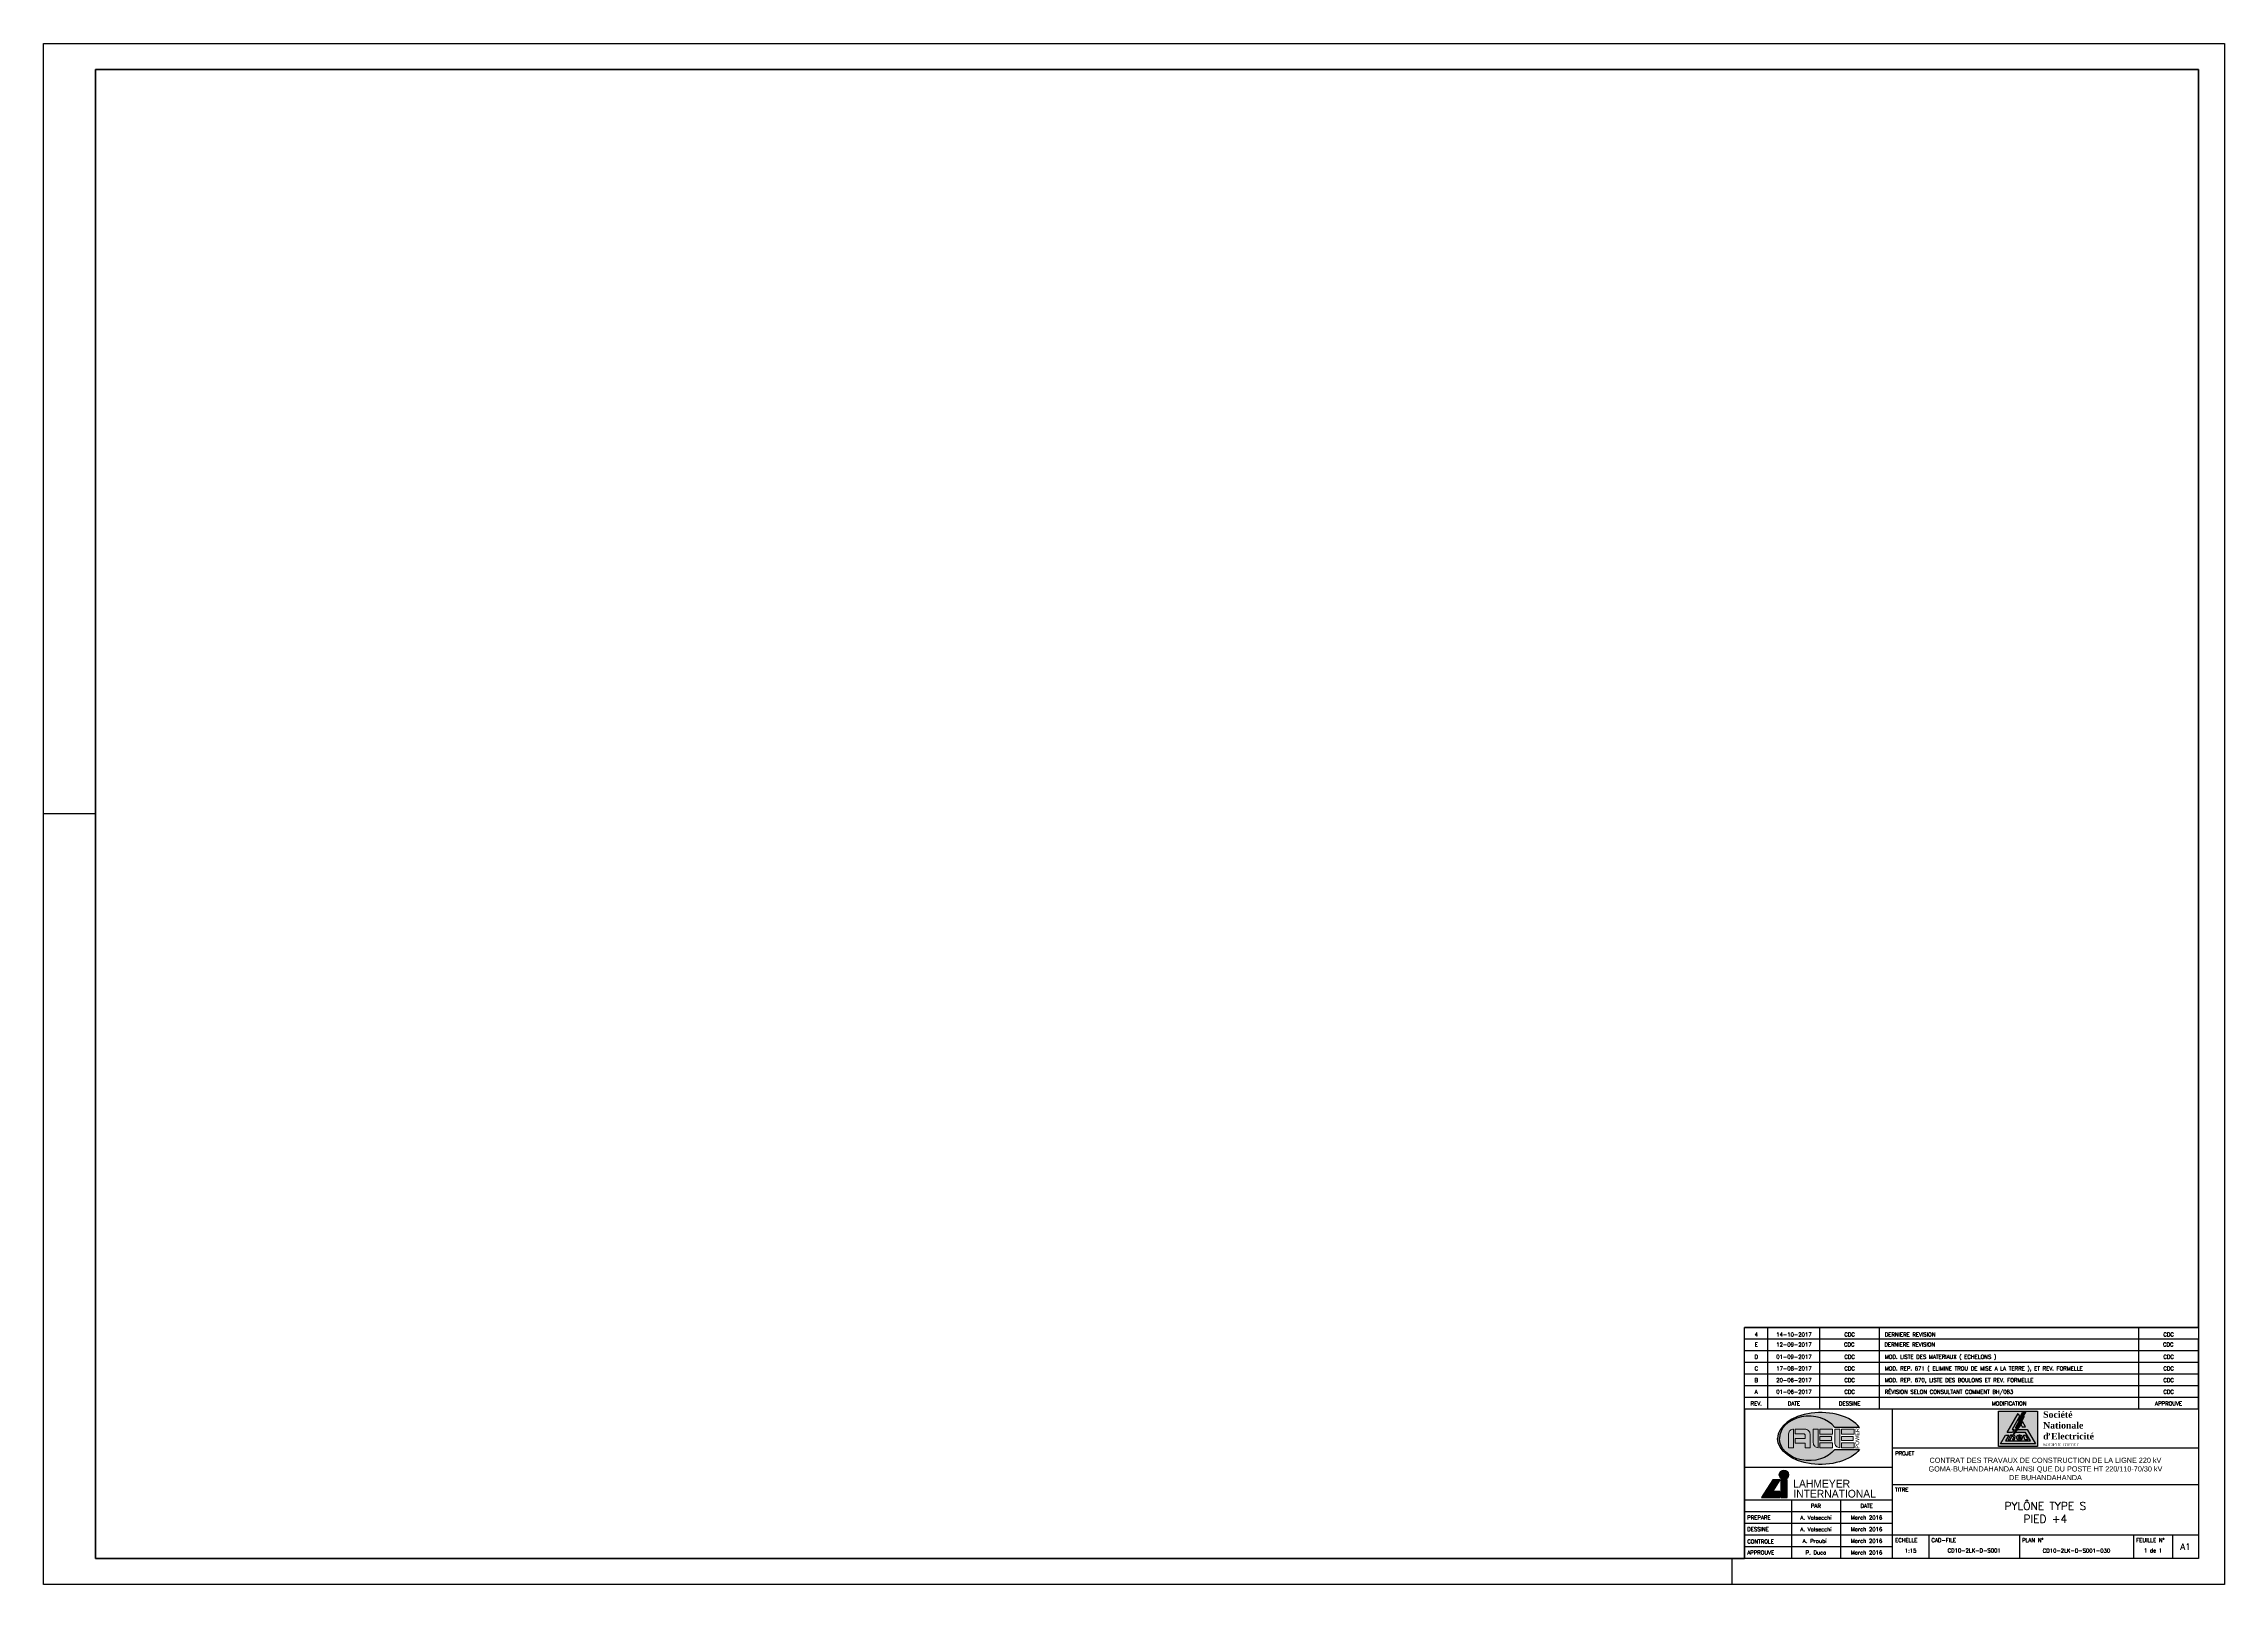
# Paper-space layout 'Layout1' of a CAD drawing. Header units: feet, sheet in millimetres. Extents: x 17 to 858, y 4 to 598.
# The model-space entities are those that its viewports show. They can reach past a viewport. Long polylines and large blocks are cut down to what shows.
import ezdxf
from ezdxf.enums import TextEntityAlignment as Align

# ---------------------------------------------------------------- set-up
doc = ezdxf.new("R2010")
doc.units = ezdxf.units.FT
doc.header["$LTSCALE"] = 150
doc.header["$MEASUREMENT"] = 0
for name, color, linetype in [('LS', 7, 'CONTINUOUS'), ('SELLO', 7, 'CONTINUOUS'), ('SELLO-MODIFI', 7, 'CONTINUOUS')]:
    doc.layers.add(name, color=color, linetype=linetype)
doc.styles.add('ARIAL', font='arial.ttf')
doc.styles.add('ROMANS', font='romans.shx', dxfattribs={"height": 2.5})
doc.styles.add('SWIS', font='swissl.ttf')
doc.styles.add('TIMES', font='times.ttf')
doc.styles.add('TIMESNEGRITA', font='timesbd.ttf')

# ---------------------------------------------------------------- blocks, each defined once
blk = doc.blocks.new('LOGO SNEL')
at = {"layer": 'SELLO'}
h = blk.add_hatch(color=170, dxfattribs=at)
h.paths.add_polyline_path([(-3.08, 6.8), (-18.08, 6.8), (-18.08, -6.8), (-3.08, -6.8)])
h.paths.add_polyline_path([(-7.65, 0.74), (-8.92, 0.74), (-9.49, 1.73), (-8.86, 2.83)], flags=16)
h.paths.add_polyline_path([(-8.27, 4.7), (-10.07, 1.41), (-9.68, 1.41), (-10.97, -0.35), (-7.02, -0.35), (-3.86, -5.82), (-17.3, -5.82), (-15.41, -2.54), (-14.14, -2.54), (-15.41, -4.72), (-5.76, -4.72), (-7.65, -1.44), (-11.77, -1.44), (-12.42, -2.33), (-11.14, 0.17), (-11.49, 0.35), (-10.07, 3.14), (-10.42, 3.31), (-8.86, 6.38), (-7.61, 6.48), (-8.59, 4.7)], flags=16)
h.paths.add_polyline_path([(-9.95, 4.72), (-12.88, -0.35), (-12.1, -0.35), (-12.73, -1.44), (-14.78, -1.44), (-10.58, 5.82)], flags=16)
h.paths.add_polyline_path([(-7.7, -2.54), (-6.81, -4.26), (-7.9, -4.26), (-8.53, -2.54)], flags=16)
h.paths.add_polyline_path([(-9.03, -2.9), (-8.93, -3.09), (-8.86, -3.32), (-8.85, -3.52), (-10.41, -3.52), (-10.38, -3.67), (-10.3, -3.76), (-10.29, -3.77), (-10.2, -3.81), (-10.08, -3.83), (-9.99, -3.84), (-9.86, -3.83), (-9.77, -3.8), (-9.67, -3.74), (-9.65, -3.71), (-8.86, -3.71), (-8.93, -3.87), (-9.08, -4.03), (-9.28, -4.14), (-9.49, -4.2), (-9.66, -4.23), (-9.86, -4.25), (-10.11, -4.26), (-10.37, -4.23), (-10.59, -4.18), (-10.79, -4.09), (-10.93, -3.99), (-11.07, -3.83), (-11.15, -3.62), (-11.17, -3.41), (-11.16, -3.21), (-11.09, -3), (-10.99, -2.87), (-10.89, -2.77), (-10.75, -2.68), (-10.55, -2.6), (-10.31, -2.55), (-10.07, -2.54), (-9.82, -2.54), (-9.57, -2.58), (-9.36, -2.66), (-9.18, -2.76)], flags=16)
h.paths.add_polyline_path([(-9.62, -3.12), (-9.59, -3.23), (-10.45, -3.23), (-10.38, -3.1), (-10.27, -3), (-10.12, -2.96), (-9.95, -2.95), (-9.73, -2.99)], flags=0)
h.paths.add_polyline_path([(-12.73, -2.84), (-12.72, -2.84, -0.53324), (-12.35, -3.38), (-12.71, -4.26), (-11.93, -4.26), (-11.72, -3.03, 0.387199), (-12, -2.58, 0.188481), (-12.93, -2.68), (-12.87, -2.54), (-13.47, -2.54), (-14.36, -4.26), (-13.57, -4.26), (-13.09, -3.08, -0.304428)], flags=16)
h = blk.add_hatch(color=50, dxfattribs=at)
h.paths.add_polyline_path([(-14.78, -1.44), (-12.73, -1.44), (-12.1, -0.35), (-12.88, -0.35), (-9.95, 4.72), (-10.58, 5.82)])
h.paths.add_polyline_path([(-8.86, 2.83), (-9.49, 1.73), (-8.92, 0.74), (-7.65, 0.74)])
h.paths.add_polyline_path([(-10.97, -0.35), (-11.77, -1.44), (-7.65, -1.44), (-5.76, -4.72), (-15.41, -4.72), (-14.14, -2.54), (-15.41, -2.54), (-17.3, -5.82), (-3.86, -5.82), (-7.02, -0.35)])
h.paths.add_polyline_path([(-7.7, -2.54), (-8.53, -2.54), (-7.9, -4.26), (-6.81, -4.26)], flags=17)
h.paths.add_polyline_path([(-8.95, -3.05), (-9.01, -2.95), (-9.07, -2.87), (-9.15, -2.79), (-9.23, -2.73), (-9.31, -2.68), (-9.41, -2.64), (-9.52, -2.6), (-9.63, -2.57), (-9.76, -2.55), (-9.89, -2.54), (-10.03, -2.54), (-10.11, -2.54), (-10.24, -2.55), (-10.37, -2.56), (-10.49, -2.59), (-10.6, -2.62), (-10.7, -2.66), (-10.79, -2.71), (-10.87, -2.76), (-10.9, -2.79), (-10.99, -2.87), (-11.05, -2.95), (-11.11, -3.05), (-11.14, -3.16), (-11.17, -3.27), (-11.17, -3.4), (-11.17, -3.44), (-11.16, -3.56), (-11.13, -3.67), (-11.09, -3.78), (-11.03, -3.87), (-10.96, -3.96), (-10.87, -4.03), (-10.83, -4.06), (-10.74, -4.11), (-10.64, -4.16), (-10.54, -4.19), (-10.42, -4.22), (-10.3, -4.24), (-10.17, -4.25), (-10.03, -4.26), (-9.92, -4.25), (-9.78, -4.25), (-9.66, -4.23), (-9.54, -4.21), (-9.43, -4.19), (-9.33, -4.15), (-9.24, -4.12), (-9.14, -4.06), (-9.04, -3.99), (-8.97, -3.91), (-8.91, -3.81), (-8.86, -3.71), (-9.62, -3.71), (-9.8, -3.82), (-10.04, -3.84), (-10.27, -3.79), (-10.38, -3.67), (-10.41, -3.52), (-8.85, -3.52), (-8.86, -3.38), (-8.88, -3.26), (-8.91, -3.15)], flags=17)
h.paths.add_polyline_path([(-9.59, -3.23), (-10.45, -3.23), (-10.38, -3.1), (-10.27, -3), (-10.12, -2.96), (-9.95, -2.95), (-9.73, -2.99), (-9.62, -3.12)], flags=16)
h.paths.add_polyline_path([(-12.35, -3.38), (-12.71, -4.26), (-11.93, -4.26), (-11.72, -3.03, 0.387199), (-12, -2.58, 0.188481), (-12.93, -2.68), (-12.87, -2.54), (-13.47, -2.54), (-14.36, -4.26), (-13.57, -4.26), (-13.09, -3.08, -0.304428), (-12.73, -2.84), (-12.72, -2.84, -0.53324)], flags=17)
blk.add_hatch(color=10, dxfattribs=at).paths.add_polyline_path([(-11.14, 0.17), (-11.49, 0.35), (-10.07, 3.14), (-10.42, 3.31), (-8.86, 6.38), (-7.61, 6.48), (-8.59, 4.7), (-8.27, 4.7), (-10.07, 1.41), (-9.68, 1.41), (-12.42, -2.33)])
at = {"layer": 'SELLO', "color": 170}
blk.add_lwpolyline([(-18.08, 6.8), (-3.08, 6.8), (-3.08, -6.8), (-18.08, -6.8)], close=True, dxfattribs=at)
at = {"layer": 'SELLO', "color": 50}
for points in [[(-14.78, -1.44), (-10.58, 5.82), (-9.95, 4.72), (-12.88, -0.35), (-12.1, -0.35), (-12.73, -1.44)], [(-8.92, 0.74), (-7.65, 0.74), (-8.86, 2.83), (-9.49, 1.73)], [(-10.9, -2.79), (-10.99, -2.87), (-11.05, -2.95), (-11.11, -3.05), (-11.14, -3.16), (-11.17, -3.27), (-11.17, -3.4), (-11.17, -3.44), (-11.16, -3.56), (-11.13, -3.67), (-11.09, -3.78), (-11.03, -3.87), (-10.96, -3.96), (-10.87, -4.03), (-10.83, -4.06), (-10.74, -4.11), (-10.64, -4.16), (-10.54, -4.19), (-10.42, -4.22), (-10.3, -4.24), (-10.17, -4.25), (-10.03, -4.26), (-9.92, -4.25), (-9.78, -4.25), (-9.66, -4.23), (-9.54, -4.21), (-9.43, -4.19), (-9.33, -4.15), (-9.24, -4.12), (-9.14, -4.06), (-9.04, -3.99), (-8.97, -3.91), (-8.91, -3.81), (-8.86, -3.71), (-9.65, -3.71), (-9.67, -3.74), (-9.77, -3.8), (-9.86, -3.83), (-9.99, -3.84), (-10.08, -3.83), (-10.2, -3.81), (-10.29, -3.77), (-10.3, -3.76), (-10.38, -3.67), (-10.41, -3.52), (-8.85, -3.52), (-8.86, -3.38), (-8.88, -3.26), (-8.91, -3.15), (-8.95, -3.05), (-9.01, -2.95), (-9.07, -2.87), (-9.15, -2.79), (-9.23, -2.73), (-9.31, -2.68), (-9.41, -2.64), (-9.52, -2.6), (-9.63, -2.57), (-9.76, -2.55), (-9.89, -2.54), (-10.03, -2.54), (-10.11, -2.54), (-10.24, -2.55), (-10.37, -2.56), (-10.49, -2.59), (-10.6, -2.62), (-10.7, -2.66), (-10.79, -2.71), (-10.87, -2.76)], [(-9.99, -2.95), (-10.12, -2.96), (-10.23, -2.99), (-10.29, -3.02), (-10.38, -3.1), (-10.43, -3.2), (-10.44, -3.23), (-9.59, -3.23), (-9.62, -3.12), (-9.7, -3.03), (-9.71, -3.02), (-9.8, -2.97), (-9.92, -2.95)], [(-6.81, -4.26), (-7.9, -4.26), (-8.53, -2.54), (-7.7, -2.54)]]:
    blk.add_lwpolyline(points, close=True, dxfattribs=at)
at = {"layer": 'SELLO', "color": 10}
blk.add_lwpolyline([(-11.14, 0.17), (-11.49, 0.35), (-10.07, 3.14), (-10.42, 3.31), (-8.86, 6.38), (-7.61, 6.48), (-8.59, 4.7), (-8.27, 4.7), (-10.07, 1.41), (-9.68, 1.41), (-12.42, -2.33)], close=True, dxfattribs=at)
at = {"layer": 'SELLO', "color": 50}
blk.add_lwpolyline([(-10.97, -0.35), (-7.02, -0.35), (-3.86, -5.82), (-17.3, -5.82), (-15.41, -2.54), (-14.14, -2.54), (-15.41, -4.72), (-5.76, -4.72), (-7.65, -1.44), (-11.77, -1.44)], dxfattribs=at)
blk.add_lwpolyline([(-12.73, -2.84), (-12.72, -2.84, -0.53324), (-12.35, -3.38), (-12.71, -4.26), (-11.93, -4.26), (-11.72, -3.03, 0.387199), (-12, -2.58, 0.188481), (-12.93, -2.68), (-12.87, -2.54), (-13.47, -2.54), (-14.36, -4.26), (-13.57, -4.26), (-13.09, -3.08, -0.304428)], format="xyb", close=True, dxfattribs=at)
at = {"layer": 'SELLO'}
for s, height, style, p in [('SOCIETE  D ETAT', 1.0938, 'TIMES', (-0.9, -6.16)), (',', 2.5, 'TIMESNEGRITA', (1, -1.03)), (',', 1.09, 'TIMES', (7.74, -5.24))]:
    blk.add_text(s, height=height, dxfattribs=dict(at, style=style)).set_placement(p, align=Align.MIDDLE_LEFT)
at = {"layer": 'SELLO', "insert": (-0.9, 1.28), "char_height": 2.5, "width": 21.0938, "attachment_point": 4, "style": 'TIMESNEGRITA'}
blk.add_mtext('Société\\PNationale\\Pd Electricité', dxfattribs=at)
blk = doc.blocks.new('LOGO LAHMEYER')
at = {"layer": 'SELLO', "true_color": 0x231f20}
h = blk.add_hatch(color=250, dxfattribs=at)
h.dxf.hatch_style = 1
h.paths.add_polyline_path([(-14.55, -5.31), (-12.12, -5.31), (-12.12, 1.57), (-14.55, 1.57)])
h.paths.add_polyline_path([(-14.98, -5.31), (-14.98, -2.89), (-17.59, -2.89), (-14.81, 1.57), (-17.67, 1.57), (-21.98, -5.31)])
at = {"layer": 'SELLO', "true_color": 0xee1c25}
h = blk.add_hatch(color=240, dxfattribs=at)
h.dxf.hatch_style = 1
edge = h.paths.add_edge_path()
edge.add_arc((-13.33, 3.51), 1.8, 0, 360)
at = {"layer": 'SELLO', "color": 250, "true_color": 0x231f20}
for points in [[(-14.98, -5.31), (-14.98, -2.89), (-17.59, -2.89), (-14.81, 1.57), (-17.67, 1.57), (-21.98, -5.31)], [(-14.55, -5.31), (-12.12, -5.31), (-12.12, 1.57), (-14.55, 1.57)]]:
    blk.add_lwpolyline(points, close=True, dxfattribs=at)
at = {"layer": 'SELLO', "color": 240, "true_color": 0xee1c25}
blk.add_circle((-13.33, 3.51), 1.8, dxfattribs=at)
at = {"layer": 'SELLO', "color": 250, "true_color": 0x231f20, "style": 'ARIAL', "width": 0.95}
blk.add_text('LAHMEYER', height=3, dxfattribs=at).set_placement((-9.74, 1.57), align=Align.TOP_LEFT)
blk.add_text('INTERNATIONAL', height=3, dxfattribs=at).set_placement((-9.74, -6.2), align=Align.BOTTOM_LEFT)
blk = doc.blocks.new('LOGO AEE')
at = {"layer": 'SELLO', "true_color": 0x2e4894}
h = blk.add_hatch(color=167, dxfattribs=at)
h.dxf.hatch_style = 1
edge = h.paths.add_edge_path()
edge.add_ellipse((0.8, 0), major_axis=(-16.61, 0), ratio=0.602151, start_angle=205.37693, end_angle=360)
edge.add_ellipse((0.8, 0), major_axis=(-16.61, 0), ratio=0.602151, start_angle=0, end_angle=154.62307)
edge.add_line((15.81, -4.29), (6.23, -4.29))
edge.add_ellipse((-3.66, 0), major_axis=(-11.43, 0), ratio=0.75, start_angle=0, end_angle=150, ccw=False)
edge.add_ellipse((-3.66, 0), major_axis=(-11.43, 0), ratio=0.75, start_angle=210, end_angle=360, ccw=False)
edge.add_line((6.23, 4.29), (15.81, 4.29))
at = {"layer": 'SELLO', "lineweight": 0, "true_color": 0x615b56}
h = blk.add_hatch(color=251, dxfattribs=at)
h.dxf.hatch_style = 1
h.paths.add_polyline_path([(13.74, 3.57), (8.83, 3.57), (8.83, 1.68), (13.74, 1.68)])
h.paths.add_polyline_path([(8.18, 3.57), (6.3, 3.57), (6.3, -1.63), (6.32, -1.93), (6.41, -2.33), (6.59, -2.68), (6.85, -3.01), (7.04, -3.19), (7.39, -3.4), (7.77, -3.53), (8.18, -3.57)])
h.paths.add_polyline_path([(13.33, 0.77), (8.83, 0.77), (8.83, -0.76), (13.33, -0.76)])
h.paths.add_polyline_path([(13.74, -1.73), (8.83, -1.73), (8.83, -3.57), (13.74, -3.57)])
h.paths.add_polyline_path([(5.41, 3.57), (0.49, 3.57), (0.49, 1.68), (5.41, 1.68)])
h.paths.add_polyline_path([(-0.15, 3.57), (-2.03, 3.57), (-2.03, -1.63), (-2.01, -1.93), (-1.91, -2.33), (-1.74, -2.68), (-1.48, -3.01), (-1.29, -3.19), (-0.94, -3.4), (-0.56, -3.53), (-0.15, -3.57)])
h.paths.add_polyline_path([(5, 0.77), (0.49, 0.77), (0.49, -0.76), (5, -0.76)])
h.paths.add_polyline_path([(5.41, -1.73), (0.49, -1.73), (0.49, -3.57), (5.41, -3.57)])
h.paths.add_polyline_path([(-9.67, 3.57), (-9.93, 3.56), (-10.33, 3.47), (-10.69, 3.29), (-11.01, 3.04), (-11.17, 2.88), (-11.38, 2.54), (-11.51, 2.15), (-11.55, 1.73), (-11.55, -3.57), (-9.67, -3.57)])
h.paths.add_polyline_path([(-5.34, 3.57), (-9.04, 3.57), (-9.04, 1.73), (-5.77, 1.73), (-5.59, 1.73), (-5.26, 1.56), (-5.2, 1.45), (-5.13, 1.02), (-5.13, -0.02), (-9.04, -0.02), (-9.04, -1.84), (-5.13, -1.84), (-5.13, -3.57), (-3.3, -3.57), (-3.3, 1.73), (-3.31, 1.99), (-3.41, 2.38), (-3.61, 2.73), (-3.89, 3.04), (-4.15, 3.25), (-4.51, 3.43), (-4.91, 3.54)])
at = {"layer": 'SELLO', "color": 251, "lineweight": 0, "true_color": 0x615b56}
for points in [[(-9.67, 3.57), (-9.93, 3.56), (-10.33, 3.47), (-10.69, 3.29), (-11.01, 3.04), (-11.17, 2.88), (-11.38, 2.54), (-11.51, 2.15), (-11.55, 1.73), (-11.55, -3.57), (-9.67, -3.57)], [(-5.34, 3.57), (-9.04, 3.57), (-9.04, 1.73), (-5.77, 1.73), (-5.59, 1.73), (-5.26, 1.56), (-5.2, 1.45), (-5.13, 1.02), (-5.13, -0.02), (-9.04, -0.02), (-9.04, -1.84), (-5.13, -1.84), (-5.13, -3.57), (-3.3, -3.57), (-3.3, 1.73), (-3.31, 1.99), (-3.41, 2.38), (-3.61, 2.73), (-3.89, 3.04), (-4.15, 3.25), (-4.51, 3.43), (-4.91, 3.54)], [(-0.15, 3.57), (-2.03, 3.57), (-2.03, -1.63), (-2.01, -1.93), (-1.91, -2.33), (-1.74, -2.68), (-1.48, -3.01), (-1.29, -3.19), (-0.94, -3.4), (-0.56, -3.53), (-0.15, -3.57)], [(5.41, 3.57), (0.49, 3.57), (0.49, 1.68), (5.41, 1.68)], [(5, 0.77), (0.49, 0.77), (0.49, -0.76), (5, -0.76)], [(8.18, 3.57), (6.3, 3.57), (6.3, -1.63), (6.32, -1.93), (6.41, -2.33), (6.59, -2.68), (6.85, -3.01), (7.04, -3.19), (7.39, -3.4), (7.77, -3.53), (8.18, -3.57)], [(13.74, 3.57), (8.83, 3.57), (8.83, 1.68), (13.74, 1.68)], [(13.33, 0.77), (8.83, 0.77), (8.83, -0.76), (13.33, -0.76)], [(5.41, -1.73), (0.49, -1.73), (0.49, -3.57), (5.41, -3.57)], [(13.74, -1.73), (8.83, -1.73), (8.83, -3.57), (13.74, -3.57)]]:
    blk.add_lwpolyline(points, close=True, dxfattribs=at)
at = {"layer": 'SELLO', "color": 167, "true_color": 0x2e4894}
for points in [[(6.23, 4.29), (15.81, 4.29)], [(6.23, -4.29), (15.81, -4.29)]]:
    blk.add_lwpolyline(points, dxfattribs=at)
for centre, major_axis, ratio, start_param in [((0.8, 0), (-16.61, 0), 0.602151, 3.584504), ((-3.66, 0), (-11.43, 0), 0.75, 3.665191)]:
    blk.add_ellipse(centre, major_axis=major_axis, ratio=ratio, start_param=start_param, end_param=6.283185, dxfattribs=at)
at = {"layer": 'SELLO', "color": 167, "true_color": 0x2e4894, "extrusion": (0, 0, -1)}
for centre, major_axis, ratio, start_param in [((-3.66, 0), (-11.43, 0), 0.75, 3.665191), ((0.8, 0), (-16.61, 0), 0.602151, 3.584504)]:
    blk.add_ellipse(centre, major_axis=major_axis, ratio=ratio, start_param=start_param, end_param=6.283185, dxfattribs=at)
at = {"layer": 'SELLO', "color": 13, "true_color": 0xd3505e, "style": 'SWIS'}
blk.add_text('POWER', height=1.5, rotation=90, dxfattribs=at).set_placement((14.91, 0), align=Align.MIDDLE)

psp = doc.layouts.get("Layout1")

# ---------------------------------------------------------------- linework, layer by layer
at = {"layer": 'LS', "color": 8}
psp.add_lwpolyline([(37.26, 587.93), (37.26, 13.93), (673.26, 13.93), (673.26, 102.93), (848.26, 102.93), (848.26, 587.93), (37.26, 587.93)], close=True, dxfattribs=at)
at = {"layer": 'SELLO'}
for p, q in [((37.26, 300.93), (17.26, 300.93)), ((668.26, 13.93), (668.26, 3.93))]:
    psp.add_line(p, q, dxfattribs=at)
at = {"layer": 'SELLO', "color": 2}
for p, q in [((848.25, 102.93), (673.25, 102.93)), ((682.26, 71.43), (682.26, 102.93)), ((702.26, 71.43), (702.26, 102.93)), ((725.26, 71.43), (725.26, 102.93)), ((825.26, 71.43), (825.26, 102.93)), ((848.26, 98.43), (673.26, 98.43)), ((848.26, 93.93), (673.26, 93.93)), ((848.26, 89.43), (673.26, 89.43)), ((848.26, 84.93), (673.26, 84.93)), ((848.26, 84.93), (673.26, 84.93)), ((848.26, 84.93), (673.26, 84.93)), ((848.26, 80.43), (673.26, 80.43)), ((848.26, 80.43), (673.26, 80.43)), ((848.26, 80.43), (673.26, 80.43)), ((730.26, 42.43), (730.26, 71.43)), ((848.26, 56.43), (730.26, 56.43)), ((730.26, 48.93), (673.26, 48.93)), ((730.26, 36.43), (673.26, 36.43)), ((691.26, 36.43), (691.26, 13.93)), ((710.26, 36.43), (710.26, 13.93)), ((730.26, 31.93), (673.26, 31.93)), ((730.26, 27.43), (673.26, 27.43)), ((730.26, 22.93), (673.26, 22.93)), ((730.26, 18.43), (673.26, 18.43)), ((730.26, 13.93), (730.26, 22.93)), ((744.26, 22.93), (744.26, 13.93)), ((779.26, 22.93), (779.26, 13.93)), ((823.26, 22.93), (823.26, 13.93)), ((838.26, 22.93), (838.26, 13.93))]:
    psp.add_line(p, q, dxfattribs=at)
at = {"layer": 'SELLO', "color": 8}
for p, q in [((673.26, 71.43), (673.26, 102.93)), ((848.26, 71.43), (848.26, 98.43)), ((673.26, 71.43), (673.26, 13.93)), ((848.26, 71.43), (673.26, 71.43)), ((848.26, 71.43), (848.26, 13.93)), ((848.26, 13.93), (673.26, 13.93))]:
    psp.add_line(p, q, dxfattribs=at)
at = {"layer": 'SELLO', "color": 3}
psp.add_line((848.26, 75.93), (673.26, 75.93), dxfattribs=at)
at = {"layer": 'SELLO'}
psp.add_lwpolyline([(17.26, 597.93), (858.26, 597.93), (858.26, 3.93), (17.26, 3.93)], close=True, dxfattribs=at)
at = {"layer": 'SELLO', "color": 8}
psp.add_lwpolyline([(37.26, 587.93), (848.26, 587.93), (848.26, 13.93), (37.26, 13.93)], close=True, dxfattribs=at)
at = {"layer": 'SELLO', "color": 5}
psp.add_lwpolyline([(730.26, 42.43), (848.26, 42.43), (848.26, 22.93), (730.26, 22.93)], close=True, dxfattribs=at)

# ---------------------------------------------------------------- block references
at = {"layer": 'SELLO', "color": 4}
for name, p in [('LOGO AEE', (701.76, 60.18)), ('LOGO LAHMEYER', (701.76, 42.68))]:
    psp.add_blockref(name, p, dxfattribs=at)
at = {"layer": 'SELLO'}
psp.add_blockref('LOGO SNEL', (789.26, 63.93), dxfattribs=at)

# ---------------------------------------------------------------- texts
at = {"layer": 'SELLO', "color": 2, "style": 'ROMANS'}
for s, height, p in [('REV.', 1.5, (677.76, 73.68)), ('DATE', 1.5, (692.26, 73.68)), ('DESSINE', 1.5, (713.76, 73.68)), ('MODIFICATION', 1.5, (775.26, 73.68)), ('APPROUVE', 1.5, (836.76, 73.68)), ('PAR', 1.5, (700.76, 34.18)), ('DATE', 1.5, (720.26, 34.18)), ('A. Valsecchi', 1.5, (700.76, 29.68)), ('A. Valsecchi', 1.5, (700.76, 25.18)), ('March 2016', 1.5, (720.26, 29.68)), ('March 2016', 1.5, (720.26, 25.18)), ('A. Proubi ', 1.5, (700.76, 20.68)), ('P. Duca', 1.5, (700.76, 16.18)), ('March 2016', 1.5, (720.26, 20.68)), ('March 2016', 1.5, (720.26, 16.18)), ('A1', 2.5, (843.26, 18.43))]:
    psp.add_text(s, height=height, dxfattribs=at).set_placement(p, align=Align.MIDDLE)
for s, p in [('PROJET', (731.26, 54.43)), ('TITRE', (731.26, 40.43)), ('PREPARE', (674.26, 29.68)), ('DESSINE', (674.26, 25.18)), ('APPROUVE', (674.26, 16.18)), ('CONTROLE', (674.26, 20.43)), ('ECHELLE', (731.26, 20.93)), ('CAD-FILE', (745.26, 20.93)), ('PLAN N%%D', (780.26, 20.93)), ('FEUILLE N%%D', (824.26, 20.93))]:
    psp.add_text(s, height=1.5, dxfattribs=at).set_placement(p, align=Align.MIDDLE_LEFT)
for s, p in [('1:15', (737.26, 16.17)), ('CD10-2LK-D-S001', (761.76, 16.24)), ('1 de 1', (830.76, 16.24))]:
    psp.add_text(s, height=1.5, dxfattribs=at).set_placement(p, align=Align.CENTER)
at = {"layer": 'SELLO', "color": 3, "style": 'ROMANS'}
psp.add_text('CD10-2LK-D-S001-030', height=1.5, dxfattribs=at).set_placement((801.26, 16.17), align=Align.CENTER)
at = {"layer": 'SELLO', "attachment_point": 5}
for s, insert, char_height, style in [('{\\C2;CONTRAT DES TRAVAUX DE CONSTRUCTION DE LA LIGNE 220 kV GOMA-BUHANDAHANDA AINSI QUE DU POSTE HT 220/110-70/30 kV\\PDE BUHANDAHANDA}', (789.26, 48.43), 2, 'ARIAL'), ('{\\C4;PYLÔNE TYPE S\\P\\C3;PIED +4}', (789.26, 31.68), 3, 'ROMANS')]:
    psp.add_mtext_dynamic_manual_height_columns(s, width=118, gutter_width=12.5, heights=[0], dxfattribs=dict(at, insert=insert, char_height=char_height, style=style))
at = {"layer": 'SELLO-MODIFI', "color": 2, "style": 'ROMANS'}
for s, p in [('4', (677.76, 100.23)), ('14-10-2017', (692.26, 100.23)), ('CDC', (713.76, 100.23)), ('CDC', (836.76, 100.23)), ('E', (677.76, 96.37)), ('12-09-2017', (692.26, 96.37)), ('CDC', (713.63, 96.43)), ('CDC', (836.63, 96.43)), ('C', (677.76, 87.18)), ('D', (677.76, 91.68)), ('01-09-2017', (692.26, 91.68)), ('17-08-2017', (692.26, 87.18)), ('CDC', (713.76, 91.68)), ('CDC', (713.76, 87.18)), ('CDC', (836.76, 91.68)), ('CDC', (836.76, 87.18)), ('A', (677.76, 78.18)), ('B', (677.76, 82.68)), ('20-06-2017', (692.26, 82.68)), ('01-06-2017', (692.26, 78.18)), ('CDC', (713.76, 82.68)), ('CDC', (713.76, 78.18)), ('CDC', (836.76, 82.68)), ('CDC', (836.76, 78.18))]:
    psp.add_text(s, height=1.5, dxfattribs=at).set_placement(p, align=Align.MIDDLE)
for s, p in [('DERNIERE REVISION', (727.26, 100.23)), ('DERNIERE REVISION', (727.13, 96.43)), ('MOD. LISTE DES MATERIAUX ( ECHELONS )', (727.26, 91.68)), ('MOD. REP. 671 ( ELIMINE TROU DE MISE A LA TERRE ), ET REV. FORMELLE', (727.26, 87.18)), ('MOD. REP. 670, LISTE DES BOULONS ET REV. FORMELLE', (727.26, 82.68)), ('RÉVISION SELON CONSULTANT COMMENT BH/083', (727.26, 78.18))]:
    psp.add_text(s, height=1.5, dxfattribs=at).set_placement(p, align=Align.MIDDLE_LEFT)

doc.saveas('drawing.dxf')
